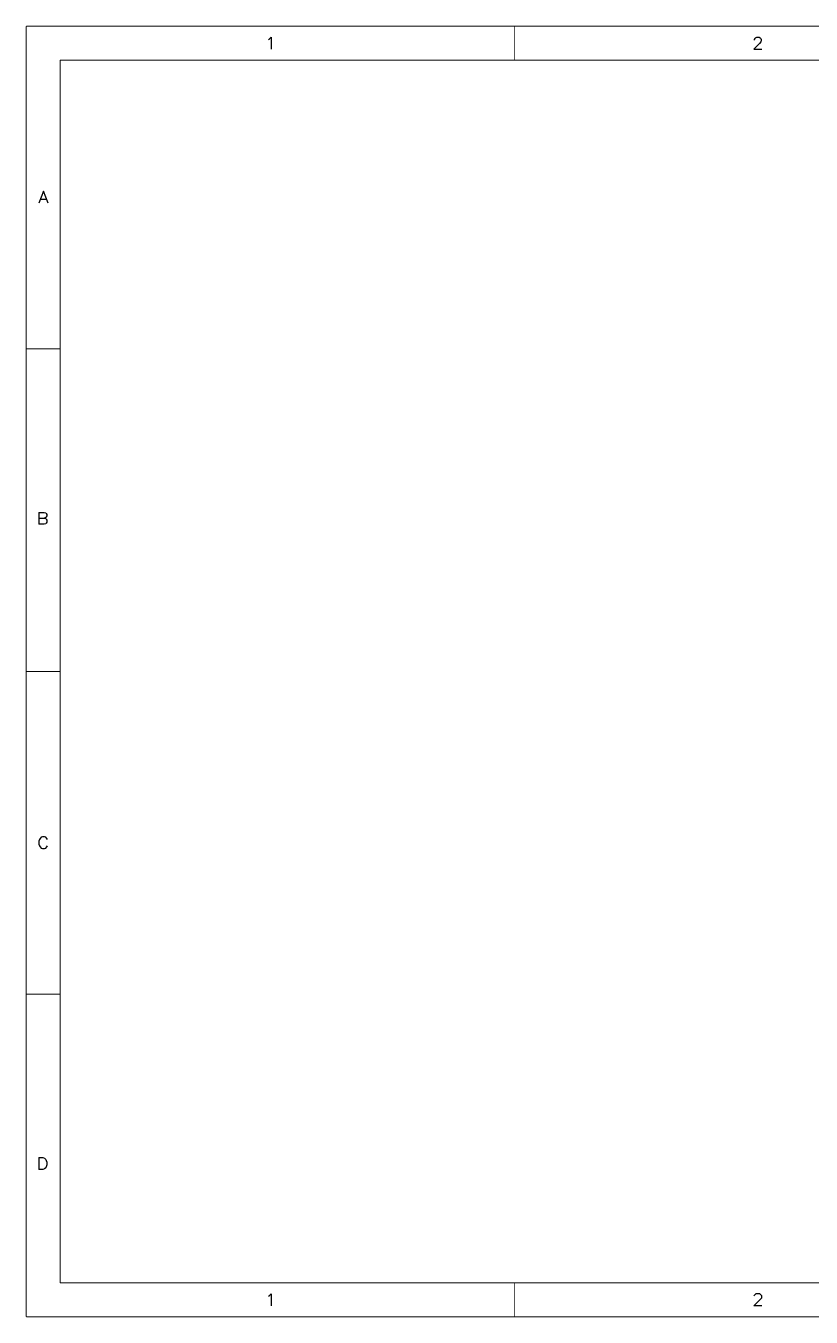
# Model space of a CAD drawing. Header units: millimetres. Extents: x 0.2 to 11.7, y 0.2 to 7.8.
# Drawn here: x 0.2 to 4.82, y 0.2 to 7.8 of the extents above; entities that cross this region are included whole.
import ezdxf

# ---------------------------------------------------------------- set-up
doc = ezdxf.new("R2010")
doc.units = ezdxf.units.MM
doc.header["$MEASUREMENT"] = 0
doc.layers.add('Mechanical16', color=56, linetype='Continuous')

msp = doc.modelspace()

# ---------------------------------------------------------------- linework, layer by layer
at = {"layer": 'Mechanical16'}
for p, q in [((1.627, 7.7217), (1.6337, 7.725)), ((1.6337, 7.725), (1.6437, 7.735)), ((1.6437, 7.735), (1.6437, 7.665)), ((4.5203, 7.6983), (4.487, 7.665)), ((4.4903, 7.7217), (4.4937, 7.7283)), ((4.4903, 7.7183), (4.4903, 7.7217)), ((4.4937, 7.7283), (4.497, 7.7317)), ((4.497, 7.7317), (4.5037, 7.735)), ((4.5037, 7.735), (4.517, 7.735)), ((4.517, 7.735), (4.5237, 7.7317)), ((4.527, 7.7083), (4.5203, 7.6983)), ((4.5237, 7.7317), (4.527, 7.7283)), ((4.527, 7.7283), (4.5303, 7.7217)), ((4.5303, 7.715), (4.527, 7.7083)), ((4.5303, 7.7217), (4.5303, 7.715)), ((4.487, 7.665), (4.5337, 7.665)), ((0.3017, 6.829), (0.275, 6.759)), ((0.285, 6.7823), (0.3183, 6.7823)), ((0.3283, 6.759), (0.3017, 6.829)), ((0.275, 4.937), (0.275, 4.867)), ((0.275, 4.937), (0.305, 4.937)), ((0.275, 4.9037), (0.305, 4.9037)), ((0.305, 4.937), (0.315, 4.9337)), ((0.315, 4.907), (0.305, 4.9037)), ((0.305, 4.9037), (0.315, 4.9003)), ((0.315, 4.8703), (0.305, 4.867)), ((0.315, 4.9337), (0.3183, 4.9303)), ((0.3183, 4.9103), (0.315, 4.907)), ((0.315, 4.9003), (0.3183, 4.897)), ((0.3183, 4.8737), (0.315, 4.8703)), ((0.3183, 4.9303), (0.3217, 4.9237)), ((0.3217, 4.917), (0.3183, 4.9103)), ((0.3183, 4.897), (0.3217, 4.8903)), ((0.3217, 4.8803), (0.3183, 4.8737)), ((0.3217, 4.9237), (0.3217, 4.917)), ((0.3217, 4.8903), (0.3217, 4.8803)), ((0.305, 4.867), (0.275, 4.867)), ((0.2783, 3.0103), (0.275, 3.0003)), ((0.275, 3.0003), (0.275, 2.9837)), ((0.275, 2.9837), (0.2783, 2.9737)), ((0.2817, 3.017), (0.2783, 3.0103)), ((0.2783, 2.9737), (0.2817, 2.967)), ((0.2883, 3.0237), (0.2817, 3.017)), ((0.2817, 2.967), (0.2883, 2.9603)), ((0.295, 3.027), (0.2883, 3.0237)), ((0.3083, 3.027), (0.295, 3.027)), ((0.315, 3.0237), (0.3083, 3.027)), ((0.3217, 3.017), (0.315, 3.0237)), ((0.315, 2.9603), (0.3217, 2.967)), ((0.325, 3.0103), (0.3217, 3.017)), ((0.3217, 2.967), (0.325, 2.9737)), ((0.2883, 2.9603), (0.295, 2.957)), ((0.295, 2.957), (0.3083, 2.957)), ((0.3083, 2.957), (0.315, 2.9603)), ((0.275, 1.137), (0.275, 1.067)), ((0.275, 1.137), (0.2983, 1.137)), ((0.2983, 1.067), (0.275, 1.067)), ((0.2983, 1.137), (0.3083, 1.1337)), ((0.3083, 1.0703), (0.2983, 1.067)), ((0.3083, 1.1337), (0.315, 1.127)), ((0.315, 1.077), (0.3083, 1.0703)), ((0.315, 1.127), (0.3183, 1.1203)), ((0.3183, 1.0837), (0.315, 1.077)), ((0.3183, 1.1203), (0.3217, 1.1103)), ((0.3217, 1.0937), (0.3183, 1.0837)), ((0.3217, 1.1103), (0.3217, 1.0937)), ((1.627, 0.3217), (1.6337, 0.325)), ((1.6337, 0.325), (1.6437, 0.335)), ((1.6437, 0.335), (1.6437, 0.265)), ((4.4987, 0.335), (4.487, 0.3233)), ((4.487, 0.265), (4.5337, 0.3117)), ((4.522, 0.335), (4.4987, 0.335)), ((4.5337, 0.3233), (4.522, 0.335)), ((4.5337, 0.3117), (4.5337, 0.3233)), ((4.5337, 0.265), (4.487, 0.265))]:
    msp.add_line(p, q, dxfattribs=at)
at = {"layer": 'Mechanical16', "const_width": 0.005}
for points in [[(0.2, 0.2), (0.2, 7.8)], [(0.2, 7.8), (11.7, 7.8)], [(3.075, 7.6), (3.075, 7.8)], [(0.4, 0.4), (0.4, 7.6)], [(0.4, 7.6), (11.5, 7.6)], [(0.2, 5.9), (0.4, 5.9)], [(0.2, 4), (0.4, 4)], [(0.2, 2.1), (0.4, 2.1)], [(0.4, 0.4), (11.5, 0.4)], [(3.075, 0.2), (3.075, 0.4)], [(0.2, 0.2), (11.7, 0.2)]]:
    msp.add_lwpolyline(points, dxfattribs=at)
at = {"layer": 'Mechanical16', "const_width": 0.0025}
for points in [[(0.1988, 7.8, 1), (0.2013, 7.8, 1)], [(0.1988, 7.8, 1), (0.2013, 7.8, 1)], [(3.0737, 7.8, 1), (3.0762, 7.8, 1)], [(0.3987, 7.6, 1), (0.4012, 7.6, 1)], [(0.3987, 7.6, 1), (0.4012, 7.6, 1)], [(3.0737, 7.6, 1), (3.0762, 7.6, 1)], [(0.1988, 5.9, 1), (0.2013, 5.9, 1)], [(0.3987, 5.9, 1), (0.4012, 5.9, 1)], [(0.1988, 4, 1), (0.2013, 4, 1)], [(0.3987, 4, 1), (0.4012, 4, 1)], [(0.1988, 2.1, 1), (0.2013, 2.1, 1)], [(0.3987, 2.1, 1), (0.4012, 2.1, 1)], [(0.3987, 0.4, 1), (0.4012, 0.4, 1)], [(0.3987, 0.4, 1), (0.4012, 0.4, 1)], [(3.0737, 0.4, 1), (3.0762, 0.4, 1)], [(0.1988, 0.2, 1), (0.2013, 0.2, 1)], [(0.1988, 0.2, 1), (0.2013, 0.2, 1)], [(3.0737, 0.2, 1), (3.0762, 0.2, 1)]]:
    msp.add_lwpolyline(points, format="xyb", close=True, dxfattribs=at)

doc.saveas('drawing.dxf')
